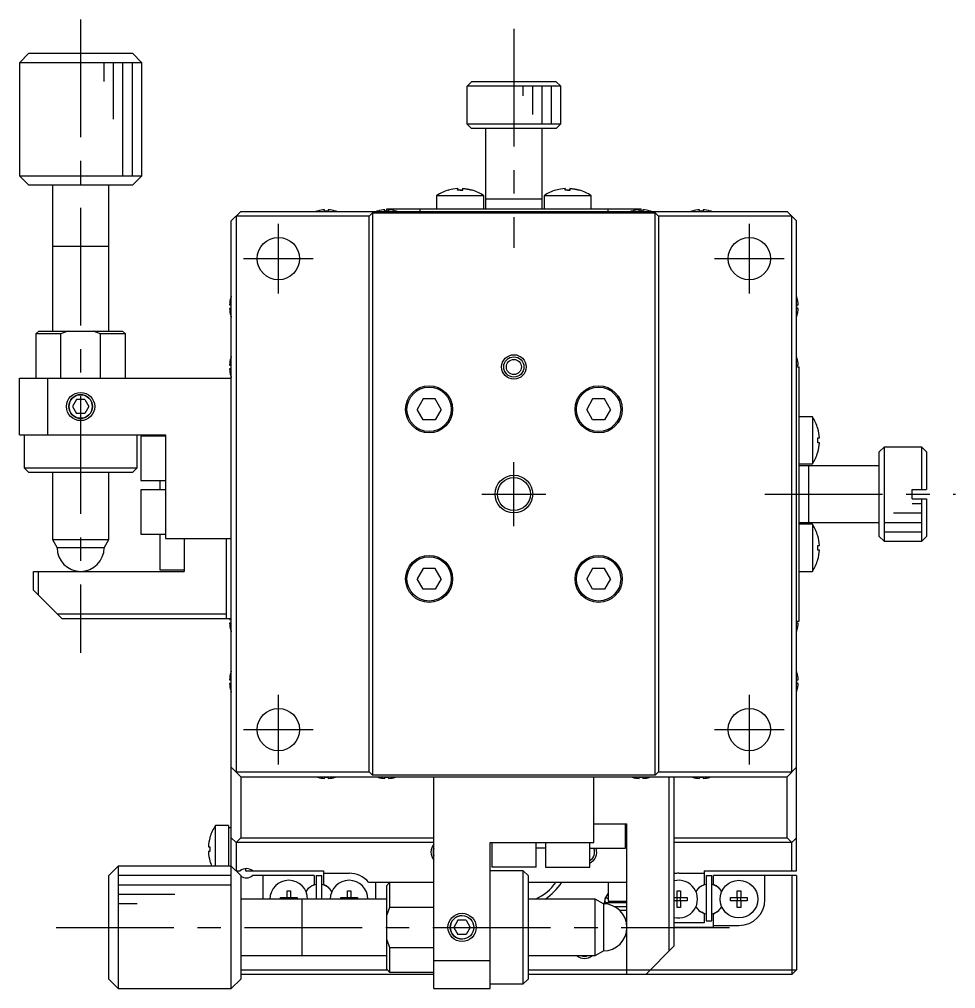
# Model space of a CAD drawing. Extents: x -311 to 350, y 30 to 570.
# Drawn here: x 250.3 to 349.7, y 257.5 to 360.4 of the extents above; entities that cross this region are included whole.
import ezdxf

# ---------------------------------------------------------------- set-up
doc = ezdxf.new("R2010")
doc.units = 0
doc.header["$LTSCALE"] = 10
doc.linetypes.add('CENTER', pattern=[2, 1.25, -0.25, 0.25, -0.25])
doc.layers.get('0').update_dxf_attribs({"linetype": 'CONTINUOUS'})
doc.layers.add('CENTER', color=1, linetype='CENTER')

msp = doc.modelspace()

# ---------------------------------------------------------------- linework, layer by layer
at = {"color": 7, "linetype": 'CONTINUOUS'}
for p, q in [((251.264647, 356.825569), (250.264647, 355.825569)), ((251.264647, 356.825569), (262.264647, 356.825569)), ((263.264647, 355.825569), (262.264647, 356.825569)), ((263.264647, 355.825569), (250.264647, 355.825569)), ((250.264647, 355.825569), (250.264647, 343.825569)), ((263.264647, 343.825569), (263.264647, 355.825569)), ((298.292515, 353.826005), (297.789276, 353.325569)), ((297.789276, 352.325569), (297.789276, 353.325569)), ((307.740018, 353.325569), (297.790148, 353.325569)), ((298.292077, 353.825569), (307.237217, 353.825569)), ((307.237217, 353.825569), (307.740018, 353.325569)), ((307.740018, 352.325569), (307.740018, 353.325569)), ((297.790148, 352.325569), (297.764647, 352.325569)), ((297.764647, 352.325569), (297.764647, 349.325569)), ((307.764647, 352.325569), (307.740018, 352.325569)), ((307.764647, 349.325569), (307.764647, 352.325569)), ((297.764647, 349.325569), (307.764647, 349.325569)), ((297.764647, 349.325569), (298.264647, 348.825569)), ((307.264647, 348.825569), (307.764647, 349.325569)), ((307.264647, 348.825569), (298.264647, 348.825569)), ((299.764647, 348.825569), (299.764647, 340.325569)), ((305.764647, 340.325569), (305.764647, 348.825569)), ((250.264647, 343.825569), (251.264647, 342.825569)), ((250.264647, 343.825569), (263.264647, 343.825569)), ((262.264647, 342.825569), (263.264647, 343.825569)), ((262.264647, 342.825569), (251.264647, 342.825569)), ((253.764647, 342.825569), (253.764647, 327.325589)), ((259.764647, 327.325589), (259.764647, 342.825569)), ((294.564647, 341.717227), (294.564647, 340.325569)), ((294.564647, 341.717227), (299.564647, 341.717227)), ((295.802691, 342.294998), (295.807758, 342.28815)), ((295.80441, 342.28815), (295.802691, 342.294998)), ((296.298819, 342.402582), (295.80441, 342.28815)), ((296.802979, 342.460522), (296.298819, 342.402582)), ((296.796549, 342.28815), (296.799733, 342.402582)), ((297.316539, 342.28815), (296.796549, 342.28815)), ((296.799733, 342.402582), (296.802979, 342.460522)), ((296.802979, 342.460522), (296.802979, 342.288485)), ((296.806327, 342.460522), (296.806327, 342.288656)), ((296.806327, 342.460522), (296.809573, 342.402582)), ((296.809573, 342.402582), (296.812756, 342.28815)), ((297.064647, 342.294998), (297.332745, 342.28815)), ((297.319722, 342.402582), (297.316539, 342.28815)), ((297.322968, 342.460522), (297.319722, 342.402582)), ((297.827128, 342.402582), (297.322968, 342.460522)), ((297.326316, 342.460522), (297.326316, 342.460326)), ((297.326316, 342.460522), (297.830476, 342.402582)), ((298.321537, 342.28815), (297.827128, 342.402582)), ((297.830476, 342.402582), (298.324885, 342.28815)), ((298.326603, 342.294998), (298.321537, 342.28815)), ((299.564647, 340.325569), (299.564647, 341.717227)), ((305.964647, 341.717227), (305.964647, 340.325569)), ((305.964647, 341.717227), (310.964647, 341.717227)), ((307.202691, 342.294998), (307.207758, 342.28815)), ((307.20441, 342.28815), (307.202691, 342.294998)), ((307.698819, 342.402582), (307.20441, 342.28815)), ((308.202979, 342.460522), (307.698819, 342.402582)), ((308.196549, 342.28815), (308.199733, 342.402582)), ((308.716539, 342.28815), (308.196549, 342.28815)), ((308.199733, 342.402582), (308.202979, 342.460522)), ((308.202979, 342.460522), (308.202979, 342.288485)), ((308.206327, 342.460522), (308.206327, 342.288656)), ((308.206327, 342.460522), (308.209573, 342.402582)), ((308.209573, 342.402582), (308.212756, 342.28815)), ((308.464647, 342.294998), (308.732745, 342.28815)), ((308.719722, 342.402582), (308.716539, 342.28815)), ((308.722968, 342.460522), (308.719722, 342.402582)), ((309.227128, 342.402582), (308.722968, 342.460522)), ((308.726316, 342.460522), (308.726316, 342.460326)), ((308.726316, 342.460522), (309.230476, 342.402582)), ((309.721537, 342.28815), (309.227128, 342.402582)), ((309.230476, 342.402582), (309.724885, 342.28815)), ((309.726603, 342.294998), (309.721537, 342.28815)), ((310.964647, 340.325569), (310.964647, 341.717227)), ((305.764647, 341.325569), (299.764647, 341.325569)), ((273.764647, 340.025569), (272.764647, 339.025569)), ((273.764647, 340.025569), (331.764647, 340.025569)), ((281.935938, 340.081301), (281.914647, 340.081301)), ((282.664647, 340.081301), (282.664647, 340.213045)), ((283.064647, 340.081301), (282.664647, 340.081301)), ((283.064647, 340.213045), (283.064647, 340.081301)), ((283.814647, 340.081301), (283.793356, 340.081301)), ((287.414647, 339.525569), (287.764647, 339.875569)), ((287.764647, 339.875569), (287.764647, 280.175569)), ((287.764647, 339.875569), (317.764647, 339.875569)), ((288.335938, 340.081301), (288.314647, 340.081301)), ((289.064647, 340.081301), (289.064647, 340.213045)), ((289.464647, 340.081301), (289.064647, 340.081301)), ((289.264647, 340.081301), (289.264647, 340.325569)), ((289.264647, 340.325569), (316.264647, 340.325569)), ((289.464647, 340.213045), (289.464647, 340.081301)), ((290.214647, 340.081301), (290.193356, 340.081301)), ((292.764647, 340.325569), (292.764647, 340.025569)), ((312.764647, 340.025569), (312.764647, 340.325569)), ((315.335938, 340.081301), (315.314647, 340.081301)), ((316.064647, 340.081301), (316.064647, 340.213045)), ((316.464647, 340.081301), (316.064647, 340.081301)), ((316.264647, 340.081301), (316.264647, 340.325569)), ((316.464647, 340.213045), (316.464647, 340.081301)), ((317.214647, 340.081301), (317.193356, 340.081301)), ((317.764647, 280.175569), (317.764647, 339.875569)), ((317.764647, 339.875569), (318.114647, 339.525569)), ((321.735938, 340.081301), (321.714647, 340.081301)), ((322.464647, 340.081301), (322.464647, 340.213045)), ((322.864647, 340.081301), (322.464647, 340.081301)), ((322.864647, 340.213045), (322.864647, 340.081301)), ((323.614647, 340.081301), (323.593356, 340.081301)), ((332.764647, 339.025569), (331.764647, 340.025569)), ((272.764647, 257.525569), (272.764647, 339.025569)), ((273.264647, 339.525569), (273.264647, 280.525569)), ((287.414647, 339.525569), (273.264647, 339.525569)), ((287.414647, 280.525569), (287.414647, 339.525569)), ((318.114647, 339.525569), (318.114647, 280.525569)), ((332.264647, 339.525569), (318.114647, 339.525569)), ((332.264647, 280.525569), (332.264647, 339.525569)), ((332.764647, 270.025569), (332.764647, 339.025569)), ((272.708915, 330.875569), (272.708915, 330.854278)), ((332.82038, 330.854278), (332.82038, 330.875569)), ((272.577172, 330.125569), (272.708915, 330.125569)), ((272.708915, 329.725569), (272.577172, 329.725569)), ((272.708915, 330.125569), (272.708915, 329.725569)), ((332.82038, 330.125569), (332.952123, 330.125569)), ((332.82038, 329.725569), (332.82038, 330.125569)), ((332.952123, 329.725569), (332.82038, 329.725569)), ((272.708915, 328.99686), (272.708915, 328.975569)), ((332.82038, 328.975569), (332.82038, 328.99686)), ((252.314647, 327.325569), (252.014647, 327.025569)), ((252.314647, 327.325569), (261.214647, 327.325569)), ((255.445557, 327.325569), (254.643327, 327.025569)), ((258.885968, 327.025569), (258.083738, 327.325569)), ((261.514647, 327.025569), (261.214647, 327.325569)), ((254.643327, 327.025569), (252.014647, 327.025569)), ((252.014647, 327.025569), (252.014647, 322.325575)), ((254.643327, 327.025569), (254.643327, 322.325569)), ((261.514647, 327.025569), (258.885968, 327.025569)), ((258.885968, 322.325569), (258.885968, 327.025569)), ((261.514647, 322.325575), (261.514647, 327.025569)), ((272.708915, 324.475569), (272.708915, 324.454278)), ((332.82038, 324.454278), (332.82038, 324.475569)), ((272.577172, 323.725569), (272.708915, 323.725569)), ((272.708915, 323.325569), (272.577172, 323.325569)), ((272.708915, 323.725569), (272.708915, 323.325569)), ((332.764647, 323.525569), (333.064647, 323.525569)), ((332.82038, 323.725569), (332.952123, 323.725569)), ((332.82038, 323.525569), (332.82038, 323.725569)), ((333.064647, 296.525569), (333.064647, 323.525569)), ((250.264647, 316.325569), (250.264647, 322.325569)), ((250.264647, 322.325569), (272.764647, 322.325569)), ((253.264647, 322.325569), (253.264647, 316.325569)), ((272.708915, 322.59686), (272.708915, 322.575569)), ((256.331635, 320.075569), (255.898622, 319.325569)), ((257.19766, 320.075569), (256.331635, 320.075569)), ((257.19766, 320.075569), (257.630673, 319.325569)), ((293.129562, 320.125569), (292.494477, 319.025569)), ((294.399733, 320.125569), (293.129562, 320.125569)), ((295.034818, 319.025569), (294.399733, 320.125569)), ((311.129562, 320.125569), (310.494477, 319.025569)), ((312.399733, 320.125569), (311.129562, 320.125569)), ((313.034818, 319.025569), (312.399733, 320.125569)), ((255.898622, 319.325569), (256.331635, 318.575569)), ((257.630673, 319.325569), (257.19766, 318.575569)), ((293.129562, 317.925569), (292.494477, 319.025569)), ((295.034818, 319.025569), (294.399733, 317.925569)), ((311.129562, 317.925569), (310.494477, 319.025569)), ((313.034818, 319.025569), (312.399733, 317.925569)), ((257.19766, 318.575569), (256.331635, 318.575569)), ((334.456305, 318.225569), (333.064647, 318.225569)), ((334.456305, 318.225569), (334.456305, 313.225569)), ((294.399733, 317.925569), (293.129562, 317.925569)), ((312.399733, 317.925569), (311.129562, 317.925569)), ((335.027228, 316.984159), (335.034083, 316.987502)), ((250.264647, 316.325569), (265.764647, 316.325569)), ((250.764647, 316.325569), (250.764647, 312.825569)), ((262.764647, 312.825569), (262.764647, 316.325569)), ((265.764647, 316.175569), (263.164647, 316.175569)), ((263.164647, 316.175569), (263.164647, 311.475569)), ((265.764647, 316.325569), (265.764647, 305.325569)), ((335.027228, 315.465569), (335.027228, 315.985569)), ((335.027228, 315.985569), (335.1996, 315.985569)), ((335.1996, 315.465569), (335.027228, 315.465569)), ((342.064647, 315.025569), (341.564647, 314.525569)), ((346.064647, 315.025569), (342.064647, 315.025569)), ((342.064647, 315.025569), (342.064647, 305.025569)), ((346.064647, 310.525569), (346.064647, 315.025569)), ((346.564647, 314.525569), (346.064647, 315.025569)), ((335.034083, 314.463636), (335.027228, 314.46698)), ((341.564647, 305.525569), (341.564647, 314.525569)), ((346.564647, 314.525569), (346.564647, 310.525569)), ((250.764647, 312.825569), (262.764647, 312.825569)), ((250.764647, 312.825569), (251.264647, 312.325569)), ((262.264647, 312.325569), (262.764647, 312.825569)), ((333.064647, 313.225569), (334.456305, 313.225569)), ((341.564647, 313.025569), (333.064647, 313.025569)), ((334.064647, 307.025569), (334.064647, 313.025569)), ((262.264647, 312.325569), (251.264647, 312.325569)), ((253.764647, 312.32555), (253.764647, 305.191595)), ((259.764647, 305.191595), (259.764647, 312.32555)), ((263.164647, 311.475569), (265.764647, 311.475569)), ((265.164647, 311.475569), (265.164647, 310.475569)), ((265.764647, 310.475569), (263.164647, 310.475569)), ((263.164647, 310.475569), (263.164647, 305.775569)), ((345.064647, 310.525569), (346.564647, 310.525569)), ((345.064647, 309.525569), (345.064647, 310.525569)), ((345.064647, 309.525569), (346.564647, 309.525569)), ((346.064647, 305.025569), (346.064647, 309.525569)), ((346.564647, 309.525569), (346.564647, 305.525569)), ((333.064647, 307.025569), (341.564647, 307.025569)), ((334.456305, 306.825569), (333.064647, 306.825569)), ((334.456305, 306.825569), (334.456305, 301.825569)), ((263.164647, 305.775569), (265.764647, 305.775569)), ((265.164647, 305.775569), (265.164647, 301.975569)), ((253.764647, 305.191595), (254.264647, 304.325569)), ((253.76477, 305.191595), (259.764647, 305.191595)), ((259.264647, 304.325569), (259.764647, 305.191595)), ((265.764647, 305.325569), (272.764647, 305.325569)), ((267.764647, 305.325569), (267.764647, 301.825569)), ((272.264647, 296.825569), (272.264647, 305.325569)), ((335.027228, 305.584159), (335.034083, 305.587502)), ((335.027228, 304.065569), (335.027228, 304.585569)), ((335.027228, 304.585569), (335.1996, 304.585569)), ((341.564647, 305.525569), (342.064647, 305.025569)), ((342.064647, 305.025569), (346.064647, 305.025569)), ((346.064647, 305.025569), (346.564647, 305.525569)), ((259.264647, 304.325569), (254.26475, 304.325569)), ((335.1996, 304.065569), (335.027228, 304.065569)), ((335.034083, 303.063636), (335.027228, 303.06698)), ((251.764647, 299.825569), (251.764647, 301.825569)), ((251.764647, 301.825569), (267.764647, 301.825569)), ((252.264647, 301.825569), (252.264647, 299.325569)), ((265.164647, 301.975569), (267.764647, 301.975569)), ((293.129562, 302.125569), (292.494477, 301.025569)), ((294.399733, 302.125569), (293.129562, 302.125569)), ((295.034818, 301.025569), (294.399733, 302.125569)), ((311.129562, 302.125569), (310.494477, 301.025569)), ((312.399733, 302.125569), (311.129562, 302.125569)), ((313.034818, 301.025569), (312.399733, 302.125569)), ((333.064647, 301.825569), (334.456305, 301.825569)), ((293.129562, 299.925569), (292.494477, 301.025569)), ((295.034818, 301.025569), (294.399733, 299.925569)), ((311.129562, 299.925569), (310.494477, 301.025569)), ((313.034818, 301.025569), (312.399733, 299.925569)), ((254.764647, 296.825569), (251.764647, 299.825569)), ((294.399733, 299.925569), (293.129562, 299.925569)), ((312.399733, 299.925569), (311.129562, 299.925569)), ((254.264647, 297.325569), (272.264647, 297.325569)), ((254.764647, 296.825569), (272.764647, 296.825569)), ((272.577172, 296.725569), (272.708915, 296.725569)), ((272.708915, 296.725569), (272.708915, 296.325569)), ((332.764647, 296.525569), (333.064647, 296.525569)), ((332.82038, 296.325569), (332.82038, 296.525569)), ((272.708915, 296.325569), (272.577172, 296.325569)), ((272.708915, 295.59686), (272.708915, 295.575569)), ((332.952123, 296.325569), (332.82038, 296.325569)), ((332.82038, 295.575569), (332.82038, 295.59686)), ((272.577172, 290.325569), (272.708915, 290.325569)), ((272.708915, 291.075569), (272.708915, 291.054278)), ((272.708915, 290.325569), (272.708915, 289.925569)), ((332.82038, 291.054278), (332.82038, 291.075569)), ((332.82038, 290.325569), (332.952123, 290.325569)), ((332.82038, 289.925569), (332.82038, 290.325569)), ((272.708915, 289.925569), (272.577172, 289.925569)), ((272.708915, 289.19686), (272.708915, 289.175569)), ((332.952123, 289.925569), (332.82038, 289.925569)), ((332.82038, 289.175569), (332.82038, 289.19686)), ((272.764647, 281.025569), (273.764647, 280.025569)), ((331.764647, 280.025569), (332.764647, 281.025569)), ((273.264647, 280.525569), (287.414647, 280.525569)), ((273.764647, 280.025569), (273.764647, 273.525569)), ((273.764647, 280.025569), (331.764647, 280.025569)), ((281.914647, 279.969837), (281.935938, 279.969837)), ((282.664647, 279.969837), (283.064647, 279.969837)), ((282.664647, 279.838094), (282.664647, 279.969837)), ((283.064647, 279.969837), (283.064647, 279.838094)), ((283.793356, 279.969837), (283.814647, 279.969837)), ((287.764647, 280.175569), (287.414647, 280.525569)), ((317.764647, 280.175569), (287.764647, 280.175569)), ((288.314647, 279.969837), (288.335938, 279.969837)), ((289.064647, 279.969837), (289.464647, 279.969837)), ((289.064647, 279.838094), (289.064647, 279.969837)), ((289.464647, 279.969837), (289.464647, 279.838094)), ((290.193356, 279.969837), (290.214647, 279.969837)), ((294.264647, 257.525569), (294.264647, 280.025569)), ((311.264647, 273.025569), (311.264647, 280.025569)), ((315.314647, 279.969837), (315.335938, 279.969837)), ((316.064647, 279.969837), (316.464647, 279.969837)), ((316.064647, 279.838094), (316.064647, 279.969837)), ((316.464647, 279.969837), (316.464647, 279.838094)), ((317.193356, 279.969837), (317.214647, 279.969837)), ((318.114647, 280.525569), (317.764647, 280.175569)), ((318.114647, 280.525569), (332.264647, 280.525569)), ((319.264647, 261.525569), (319.264647, 280.025569)), ((319.764647, 280.025569), (319.764647, 262.025569)), ((321.714647, 279.969837), (321.735938, 279.969837)), ((322.464647, 279.969837), (322.864647, 279.969837)), ((322.464647, 279.838094), (322.464647, 279.969837)), ((322.864647, 279.969837), (322.864647, 279.838094)), ((323.593356, 279.969837), (323.614647, 279.969837)), ((331.764647, 273.525569), (331.764647, 280.025569)), ((271.07299, 270.525569), (271.07299, 274.825569)), ((272.464647, 274.825569), (271.07299, 274.825569)), ((272.464647, 274.825569), (272.464647, 270.525569)), ((311.264647, 275.025569), (314.764647, 275.025569)), ((314.614647, 272.425569), (314.614647, 275.025569)), ((314.764647, 259.025569), (314.764647, 275.025569)), ((272.464647, 274.625569), (272.764647, 274.625569)), ((270.495211, 273.587502), (270.502067, 273.584159)), ((272.764647, 273.525569), (273.264647, 273.025569)), ((273.264647, 273.025569), (273.764647, 273.525569)), ((273.264647, 273.025569), (273.264647, 270.025569)), ((294.264647, 273.025569), (273.264647, 273.025569)), ((273.764647, 273.525569), (294.264647, 273.525569)), ((300.264647, 273.025569), (311.264647, 273.025569)), ((300.264647, 257.525569), (300.264647, 273.025569)), ((300.414647, 273.025569), (300.414647, 270.425569)), ((305.114647, 270.425569), (305.114647, 273.025569)), ((306.114647, 273.025569), (306.114647, 270.425569)), ((310.814647, 270.425569), (310.814647, 273.025569)), ((314.614647, 273.525569), (314.764647, 273.525569)), ((314.764647, 273.025569), (314.614647, 273.025569)), ((319.764647, 273.525569), (331.764647, 273.525569)), ((332.264647, 273.025569), (319.764647, 273.025569)), ((331.764647, 273.525569), (332.264647, 273.025569)), ((332.264647, 273.025569), (332.764647, 273.525569)), ((332.264647, 270.025569), (332.264647, 273.025569)), ((270.329695, 272.585569), (270.502067, 272.585569)), ((270.502067, 272.065569), (270.329695, 272.065569)), ((270.502067, 272.585569), (270.502067, 272.065569)), ((306.114647, 272.425569), (305.114647, 272.425569)), ((310.814647, 272.425569), (314.614647, 272.425569)), ((270.502067, 271.06698), (270.495211, 271.063636)), ((260.764647, 270.525569), (259.764647, 269.525569)), ((260.764647, 270.525569), (260.764647, 257.525569)), ((272.764647, 270.525569), (260.764647, 270.525569)), ((273.764647, 269.525569), (272.764647, 270.525569)), ((273.264647, 270.025569), (273.703209, 270.025569)), ((274.264647, 270.270557), (274.264647, 270.025569)), ((274.264647, 270.025569), (275.006779, 270.025569)), ((275.026085, 270.025569), (282.564647, 270.025569)), ((282.564647, 270.025569), (282.564647, 268.576375)), ((282.564647, 269.775569), (285.264647, 269.775569)), ((303.764647, 270.025569), (300.264647, 270.025569)), ((305.114647, 270.425569), (300.414647, 270.425569)), ((303.764647, 258.025569), (303.764647, 270.025569)), ((304.264647, 269.525569), (303.764647, 270.025569)), ((306.114647, 270.425569), (310.814647, 270.425569)), ((320.264647, 269.775569), (322.964647, 269.775569)), ((322.964647, 270.025569), (322.964647, 268.576375)), ((322.964647, 270.025569), (332.764647, 270.025569)), ((259.764647, 258.525569), (259.764647, 269.525569)), ((273.764647, 269.525569), (273.764647, 258.525569)), ((281.564647, 269.525569), (275.026085, 269.525569)), ((276.114647, 269.525569), (276.114647, 267.025569)), ((281.304552, 268.426209), (281.564647, 268.576375)), ((281.564647, 269.525569), (281.564647, 268.576375)), ((281.764647, 269.525569), (281.764647, 267.025569)), ((281.764647, 269.525569), (282.364647, 269.525569)), ((282.364647, 267.025569), (282.364647, 269.525569)), ((282.824742, 268.426209), (282.564647, 268.576375)), ((287.34371, 268.825569), (294.264647, 268.825569)), ((288.064647, 268.825569), (288.064647, 267.025569)), ((289.564647, 268.775569), (289.264647, 268.475569)), ((289.564647, 268.775569), (289.564647, 266.146889)), ((294.264641, 268.775569), (289.564647, 268.775569)), ((289.764647, 268.825569), (289.764647, 268.775569)), ((292.764647, 268.775569), (292.764647, 268.825569)), ((304.264647, 269.525569), (304.264647, 258.525569)), ((304.264647, 268.825569), (314.764647, 268.825569)), ((312.764647, 268.825569), (312.764647, 266.825569)), ((322.704552, 268.426209), (322.964647, 268.576375)), ((323.164647, 269.525569), (323.164647, 264.725569)), ((323.164647, 269.525569), (323.764647, 269.525569)), ((323.764647, 264.725569), (323.764647, 269.525569)), ((323.964647, 268.576375), (323.964647, 269.525569)), ((332.764647, 269.525569), (323.964647, 269.525569)), ((324.224742, 268.426209), (323.964647, 268.576375)), ((329.414647, 266.975569), (329.414647, 269.525569)), ((332.264647, 269.525569), (332.264647, 259.025569)), ((332.764647, 269.525569), (332.764647, 259.525569)), ((278.684647, 267.911931), (279.044647, 267.911931)), ((278.684647, 267.205569), (278.684647, 267.911931)), ((279.044647, 267.911931), (279.044647, 267.205569)), ((285.084647, 267.911931), (285.444647, 267.911931)), ((285.084647, 267.205569), (285.084647, 267.911931)), ((285.444647, 267.911931), (285.444647, 267.205569)), ((289.264647, 259.575569), (289.264647, 268.475569)), ((312.764525, 267.6616), (312.477066, 267.189656)), ((320.084647, 267.911931), (320.444647, 267.911931)), ((320.084647, 267.205569), (320.084647, 267.911931)), ((320.444647, 267.911931), (320.444647, 267.205569)), ((326.484647, 267.911931), (326.844647, 267.911931)), ((326.484647, 267.205569), (326.484647, 267.911931)), ((326.844647, 267.911931), (326.844647, 267.205569)), ((289.264628, 267.025569), (273.764647, 267.025569)), ((277.976031, 267.025569), (277.978286, 267.205569)), ((277.978286, 267.205569), (278.684647, 267.205569)), ((278.695019, 267.195197), (278.684647, 267.205569)), ((278.695019, 267.195197), (279.034275, 267.195197)), ((278.695019, 267.025569), (278.695019, 267.195197)), ((279.034275, 267.195197), (279.044647, 267.205569)), ((279.034275, 267.195197), (279.034275, 267.025569)), ((279.044647, 267.205569), (279.751009, 267.205569)), ((279.751009, 267.205569), (279.753263, 267.025569)), ((284.376031, 267.025569), (284.378286, 267.205569)), ((284.378286, 267.205569), (285.084647, 267.205569)), ((285.095019, 267.195197), (285.084647, 267.205569)), ((285.095019, 267.195197), (285.434275, 267.195197)), ((285.095019, 267.025569), (285.095019, 267.195197)), ((285.434275, 267.195197), (285.444647, 267.205569)), ((285.434275, 267.195197), (285.434275, 267.025569)), ((285.444647, 267.205569), (286.151009, 267.205569)), ((286.151009, 267.205569), (286.153263, 267.025569)), ((311.398622, 267.025569), (304.264667, 267.025569)), ((311.398622, 261.025692), (311.398622, 267.025569)), ((312.264647, 266.525569), (311.398622, 267.025569)), ((312.264647, 266.525569), (312.264647, 261.525672)), ((312.456952, 267.140621), (312.320992, 266.453158)), ((312.422141, 266.959454), (312.421062, 266.925228)), ((312.421062, 266.925228), (312.421694, 266.890992)), ((312.421694, 266.890992), (312.424037, 266.856829)), ((312.424931, 266.993586), (312.422141, 266.959454)), ((312.424037, 266.856829), (312.428084, 266.822823)), ((312.429423, 267.027541), (312.424931, 266.993586)), ((312.428084, 266.822823), (312.433825, 266.789057)), ((312.435608, 267.061235), (312.429423, 267.027541)), ((312.433825, 266.789057), (312.441248, 266.755613)), ((312.443472, 267.094587), (312.435608, 267.061235)), ((312.441248, 266.755613), (312.450334, 266.722573)), ((312.452994, 267.127514), (312.443472, 267.094587)), ((312.450334, 266.722573), (312.46106, 266.690018)), ((312.464153, 267.159933), (312.452994, 267.127514)), ((312.46106, 266.690018), (312.473402, 266.658027)), ((312.476207, 267.1901), (312.464153, 267.159933)), ((312.473402, 266.658027), (312.48733, 266.62668)), ((312.475922, 267.188749), (312.476543, 267.190709)), ((312.476543, 267.190709), (312.478289, 267.192183)), ((312.478289, 267.192183), (312.481148, 267.193163)), ((312.480985, 267.198757), (312.764672, 267.100611)), ((312.481148, 267.193163), (312.485102, 267.193642)), ((312.489883, 267.218962), (312.481215, 267.199262)), ((312.485102, 267.193642), (312.490127, 267.193618)), ((312.48733, 266.62668), (312.491022, 266.619022)), ((312.490127, 267.193618), (312.496191, 267.19309)), ((312.496191, 267.19309), (312.503256, 267.192062)), ((312.503256, 267.192062), (312.511277, 267.190541)), ((312.511277, 267.190541), (312.520204, 267.188536)), ((314.764647, 266.620569), (312.514647, 266.620569)), ((312.520204, 267.188536), (312.529982, 267.186059)), ((312.529982, 267.186059), (312.540548, 267.183126)), ((312.540548, 267.183126), (312.551836, 267.179756)), ((312.551836, 267.179756), (312.563775, 267.175969)), ((312.563775, 267.175969), (312.576291, 267.17179)), ((312.576291, 267.17179), (312.589305, 267.167245)), ((312.589305, 267.167245), (312.602735, 267.162362)), ((312.602735, 267.162362), (312.616496, 267.157172)), ((312.616496, 267.157172), (312.630502, 267.151707)), ((312.630502, 267.151707), (312.644666, 267.146003)), ((312.644666, 267.146003), (312.658897, 267.140094)), ((312.658897, 267.140094), (312.673108, 267.134018)), ((312.673108, 267.134018), (312.687208, 267.127813)), ((312.687208, 267.127813), (312.701109, 267.121518)), ((312.701109, 267.121518), (312.714724, 267.115172)), ((312.714724, 267.115172), (312.727967, 267.108816)), ((312.727967, 267.108816), (312.740755, 267.102489)), ((312.740755, 267.102489), (312.753007, 267.096231)), ((312.753007, 267.096231), (312.764647, 267.090082)), ((312.764647, 266.825569), (314.764647, 266.825569)), ((312.82805, 266.822003), (312.826818, 266.825548)), ((312.833433, 266.807956), (312.82805, 266.822003)), ((312.839518, 266.794203), (312.833433, 266.807956)), ((312.846288, 266.780779), (312.839518, 266.794203)), ((312.853722, 266.767716), (312.846288, 266.780779)), ((312.8618, 266.755047), (312.853722, 266.767716)), ((312.8705, 266.742801), (312.8618, 266.755047)), ((312.879799, 266.731008), (312.8705, 266.742801)), ((312.889671, 266.719695), (312.879799, 266.731008)), ((312.900092, 266.708888), (312.889671, 266.719695)), ((312.911033, 266.698612), (312.900092, 266.708888)), ((312.922468, 266.688891), (312.911033, 266.698612)), ((312.934367, 266.679745), (312.922468, 266.688891)), ((312.9467, 266.671197), (312.934367, 266.679745)), ((312.959438, 266.663264), (312.9467, 266.671197)), ((312.972548, 266.655963), (312.959438, 266.663264)), ((312.986, 266.649312), (312.972548, 266.655963)), ((312.999761, 266.643325), (312.986, 266.649312)), ((313.013797, 266.638014), (312.999761, 266.643325)), ((313.028077, 266.633391), (313.013797, 266.638014)), ((313.042565, 266.629467), (313.028077, 266.633391)), ((313.057228, 266.62625), (313.042565, 266.629467)), ((313.072032, 266.623746), (313.057228, 266.62625)), ((313.086941, 266.621963), (313.072032, 266.623746)), ((313.101921, 266.620903), (313.086941, 266.621963)), ((313.116146, 266.620569), (313.101921, 266.620903)), ((313.264647, 266.825569), (313.264647, 266.620569)), ((319.764647, 267.205569), (320.084647, 267.205569)), ((320.084647, 266.845569), (319.764647, 266.845569)), ((320.095019, 267.195197), (320.084647, 267.205569)), ((320.095019, 266.855941), (320.084647, 266.845569)), ((320.084647, 266.139208), (320.084647, 266.845569)), ((320.095019, 267.195197), (320.434275, 267.195197)), ((320.095019, 266.855941), (320.095019, 267.195197)), ((320.434275, 266.855941), (320.095019, 266.855941)), ((320.434275, 267.195197), (320.444647, 267.205569)), ((320.434275, 267.195197), (320.434275, 266.855941)), ((320.434275, 266.855941), (320.444647, 266.845569)), ((320.444647, 267.205569), (321.151009, 267.205569)), ((321.151009, 266.845569), (320.444647, 266.845569)), ((320.444647, 266.845569), (320.444647, 266.139208)), ((321.151009, 267.205569), (321.151009, 266.845569)), ((325.778286, 267.205569), (326.484647, 267.205569)), ((325.778286, 266.845569), (325.778286, 267.205569)), ((326.484647, 266.845569), (325.778286, 266.845569)), ((326.495019, 267.195197), (326.484647, 267.205569)), ((326.495019, 266.855941), (326.484647, 266.845569)), ((326.484647, 266.139208), (326.484647, 266.845569)), ((326.495019, 267.195197), (326.834275, 267.195197)), ((326.495019, 266.855941), (326.495019, 267.195197)), ((326.834275, 266.855941), (326.495019, 266.855941)), ((326.834275, 267.195197), (326.844647, 267.205569)), ((326.834275, 267.195197), (326.834275, 266.855941)), ((326.834275, 266.855941), (326.844647, 266.845569)), ((326.844647, 267.205569), (327.551009, 267.205569)), ((327.551009, 266.845569), (326.844647, 266.845569)), ((326.844647, 266.845569), (326.844647, 266.139208)), ((327.551009, 267.205569), (327.551009, 266.845569)), ((289.564647, 266.146889), (289.264647, 265.34466)), ((294.264647, 266.146889), (289.564647, 266.146889)), ((313.442771, 266.230569), (314.764647, 266.230569)), ((314.764647, 265.825569), (313.999582, 265.825569)), ((320.444647, 266.139208), (320.084647, 266.139208)), ((322.964647, 265.474764), (322.704552, 265.62493)), ((323.964647, 265.474764), (324.224742, 265.62493)), ((326.844647, 266.139208), (326.484647, 266.139208)), ((296.831635, 264.775569), (296.398622, 264.025569)), ((297.69766, 264.775569), (296.831635, 264.775569)), ((297.69766, 264.775569), (298.130673, 264.025569)), ((314.712146, 264.533975), (314.764737, 264.54726)), ((322.964647, 264.525569), (319.764647, 264.525569)), ((322.964647, 265.474764), (322.964647, 264.525569)), ((323.164647, 264.725569), (323.764647, 264.725569)), ((323.964647, 264.025569), (323.964647, 265.474764)), ((296.398622, 264.025569), (296.831635, 263.275569)), ((298.130673, 264.025569), (297.69766, 263.275569)), ((323.964647, 264.025569), (319.764647, 264.025569)), ((323.964647, 264.225569), (326.664647, 264.225569)), ((289.264647, 262.706479), (289.564647, 261.904249)), ((297.69766, 263.275569), (296.831635, 263.275569)), ((289.564647, 261.904249), (289.564647, 259.275569)), ((289.564647, 261.904249), (294.264647, 261.904249)), ((311.398622, 261.025569), (312.264647, 261.525569)), ((319.764647, 262.025569), (316.764647, 259.025569)), ((273.764647, 261.025569), (289.264628, 261.025569)), ((294.264647, 260.525569), (300.264647, 260.525569)), ((304.264667, 261.025569), (311.398622, 261.025569)), ((273.764647, 259.525569), (289.314647, 259.525569)), ((289.264647, 259.575569), (289.564647, 259.275569)), ((304.264647, 259.525569), (332.764647, 259.525569)), ((332.764647, 259.525569), (332.264647, 259.025569)), ((259.764647, 258.525569), (260.764647, 257.525569)), ((272.764647, 257.525569), (273.764647, 258.525569)), ((294.264647, 259.025569), (273.764647, 259.025569)), ((289.564647, 259.275569), (294.264641, 259.275569)), ((303.764647, 258.025569), (304.264647, 258.525569)), ((332.264647, 259.025569), (304.264647, 259.025569)), ((260.764647, 257.525569), (272.764647, 257.525569)), ((294.264647, 257.525569), (300.264647, 257.525569)), ((300.264647, 258.025569), (303.764647, 258.025569))]:
    msp.add_line(p, q, dxfattribs=at)
at = {"color": 3, "linetype": 'CONTINUOUS'}
for p, q in [((259.264647, 353.825569), (259.264647, 355.825569)), ((260.264647, 349.825569), (260.264647, 355.825569)), ((261.264647, 343.825569), (261.264647, 355.825569)), ((262.264647, 343.825569), (262.264647, 355.825569)), ((303.764647, 352.325569), (303.764647, 353.325569)), ((304.764647, 350.325569), (304.764647, 353.325569)), ((305.764647, 349.325569), (305.764647, 353.325569)), ((306.764647, 349.325569), (306.764647, 353.325569)), ((259.764652, 336.325569), (253.764642, 336.325569)), ((345.064647, 309.025569), (346.064647, 309.025569)), ((343.064647, 308.025569), (346.064647, 308.025569)), ((342.064647, 307.025569), (346.064647, 307.025569)), ((342.064647, 306.025569), (346.064647, 306.025569)), ((272.764647, 269.525569), (260.764647, 269.525569)), ((272.764647, 268.525569), (260.764647, 268.525569)), ((266.764647, 267.525569), (260.764647, 267.525569)), ((262.764647, 266.525569), (260.764647, 266.525569)), ((280.264647, 267.025574), (280.264647, 261.025564))]:
    msp.add_line(p, q, dxfattribs=at)
at = {"color": 7, "linetype": 'CONTINUOUS'}
for centre, radius in [((277.764647, 335.025569), 2.25), ((327.764647, 335.025569), 2.25), ((302.764647, 323.525569), 1.075), ((302.764647, 323.525569), 0.8), ((293.764647, 319.025569), 2.5), ((293.764647, 319.025569), 2.35), ((311.764647, 319.025569), 2.5), ((311.764647, 319.025569), 2.35), ((302.764647, 310.025569), 2), ((302.764647, 310.025569), 1.75), ((293.764647, 301.025569), 2.5), ((293.764647, 301.025569), 2.35), ((311.764647, 301.025569), 2.5), ((311.764647, 301.025569), 2.35), ((277.764647, 285.025569), 2.25), ((327.764647, 285.025569), 2.25), ((326.664647, 267.025569), 2)]:
    msp.add_circle(centre, radius, dxfattribs=at)
at = {"color": 3, "linetype": 'CONTINUOUS'}
for centre, radius in [((302.764647, 323.525569), 1.3), ((256.764647, 319.325569), 1.5), ((256.764647, 319.325569), 1.25), ((297.264647, 264.025569), 1.5), ((297.264647, 264.025569), 1.25)]:
    msp.add_circle(centre, radius, dxfattribs=at)
at = {"color": 7, "linetype": 'CONTINUOUS'}
for centre, radius, start, end in [((297.064647, 337.975569), 4.5, 106.286146, 123.748989), ((297.064647, 337.975569), 4.5, 56.251011, 73.713854), ((308.464647, 337.975569), 4.5, 106.286146, 123.748989), ((308.464647, 337.975569), 4.5, 56.251011, 73.713854), ((282.864647, 337.025569), 3.2, 107.270005, 110.364135), ((282.864647, 337.025569), 3.193744, 93.59035, 106.905258), ((282.864647, 337.025569), 3.193744, 73.094742, 86.40965), ((282.864647, 337.025569), 3.2, 69.635865, 72.729995), ((289.264647, 337.025569), 3.2, 107.270005, 110.364135), ((289.264647, 337.025569), 3.193744, 93.59035, 106.905258), ((289.264647, 337.025569), 3.193744, 73.094742, 86.40965), ((289.264647, 337.025569), 3.2, 69.635865, 72.729995), ((316.264647, 337.025569), 3.2, 107.270005, 110.364135), ((316.264647, 337.025569), 3.193744, 93.59035, 106.905258), ((316.264647, 337.025569), 3.193744, 73.094742, 86.40965), ((316.264647, 337.025569), 3.2, 69.635865, 72.729995), ((322.664647, 337.025569), 3.2, 107.270005, 110.364135), ((322.664647, 337.025569), 3.193744, 93.59035, 106.905258), ((322.664647, 337.025569), 3.193744, 73.094742, 86.40965), ((322.664647, 337.025569), 3.2, 69.635865, 72.729995), ((275.764647, 329.925569), 3.193744, 163.094742, 176.40965), ((275.764647, 329.925569), 3.2, 159.635865, 162.729995), ((329.764647, 329.925569), 3.2, 17.270005, 20.364135), ((329.764647, 329.925569), 3.193744, 3.59035, 16.905258), ((275.764647, 329.925569), 3.193744, 183.59035, 196.905258), ((329.764647, 329.925569), 3.193744, 343.094742, 356.40965), ((275.764647, 329.925569), 3.2, 197.270005, 200.364135), ((329.764647, 329.925569), 3.2, 339.635865, 342.729995), ((275.764647, 323.525569), 3.193744, 163.094742, 176.40965), ((275.764647, 323.525569), 3.2, 159.635865, 162.729995), ((329.764647, 323.525569), 3.2, 17.270005, 20.364135), ((329.764647, 323.525569), 3.193744, 3.59035, 16.905258), ((275.764647, 323.525569), 3.193744, 183.59035, 196.905258), ((275.764647, 323.525569), 3.2, 197.270005, 200.364135), ((256.764647, 319.325569), 1.25, 270, 180), ((256.764647, 319.325569), 1.25, 180, 270), ((330.714647, 315.725569), 4.5, 16.285843, 33.748989), ((330.714647, 315.725569), 4.492483, 3.317816, 16.26943), ((330.714647, 315.725569), 4.492483, 343.73057, 356.682184), ((330.714647, 315.725569), 4.5, 326.251011, 343.714157), ((330.714647, 304.325569), 4.5, 16.285843, 33.748989), ((330.714647, 304.325569), 4.492483, 3.317816, 16.26943), ((256.764647, 304.325569), 2.5, 180, 0), ((330.714647, 304.325569), 4.492483, 343.73057, 356.682184), ((330.714647, 304.325569), 4.5, 326.251011, 343.714157), ((275.764647, 296.525569), 3.193744, 183.59035, 196.905258), ((275.764647, 296.525569), 3.2, 197.270005, 200.364135), ((329.764647, 296.525569), 3.2, 339.635865, 342.729995), ((329.764647, 296.525569), 3.193744, 343.094742, 356.40965), ((275.764647, 290.125569), 3.2, 159.635865, 162.729995), ((329.764647, 290.125569), 3.2, 17.270005, 20.364135), ((275.764647, 290.125569), 3.193744, 163.094742, 176.40965), ((329.764647, 290.125569), 3.193744, 3.59035, 16.905258), ((275.764647, 290.125569), 3.193744, 183.59035, 196.905258), ((275.764647, 290.125569), 3.2, 197.270005, 200.364135), ((329.764647, 290.125569), 3.2, 339.635865, 342.729995), ((329.764647, 290.125569), 3.193744, 343.094742, 356.40965), ((282.864647, 283.025569), 3.2, 249.635865, 252.729995), ((282.864647, 283.025569), 3.193744, 253.094742, 266.40965), ((282.864647, 283.025569), 3.193744, 273.59035, 286.905258), ((282.864647, 283.025569), 3.2, 287.270005, 290.364135), ((289.264647, 283.025569), 3.2, 249.635865, 252.729995), ((289.264647, 283.025569), 3.193744, 253.094742, 266.40965), ((289.264647, 283.025569), 3.193744, 273.59035, 286.905258), ((289.264647, 283.025569), 3.2, 287.270005, 290.364135), ((316.264647, 283.025569), 3.2, 249.635865, 252.729995), ((316.264647, 283.025569), 3.193744, 253.094742, 266.40965), ((316.264647, 283.025569), 3.193744, 273.59035, 286.905258), ((316.264647, 283.025569), 3.2, 287.270005, 290.364135), ((322.664647, 283.025569), 3.2, 249.635865, 252.729995), ((322.664647, 283.025569), 3.193744, 253.094742, 266.40965), ((322.664647, 283.025569), 3.193744, 273.59035, 286.905258), ((322.664647, 283.025569), 3.2, 287.270005, 290.364154), ((274.814647, 272.325569), 4.5, 146.251011, 163.714157), ((274.814647, 272.325569), 4.492483, 163.73057, 176.682184), ((274.814647, 272.325569), 4.492483, 183.317816, 196.26943), ((295.264647, 272.025569), 1.075, 158.471096, 201.528904), ((310.264647, 272.025569), 1.075, 300.772325, 21.844757), ((274.814647, 272.325569), 4.5, 196.285843, 203.578179), ((274.364647, 269.275569), 1, 48.590378, 131.409622), ((285.264647, 267.025569), 2.75, 40.885193, 90), ((320.264647, 267.025569), 2.75, 90, 100.475682), ((274.364647, 270.275569), 1, 233.130102, 311.409622), ((278.864647, 267.025569), 2, 0, 180), ((282.064648, 267.025569), 1.5875, 100.89309, 149.566818), ((282.064648, 267.025569), 1.5875, 30.433263, 79.106984), ((285.264647, 267.025569), 2, 0, 180), ((302.764647, 272.025569), 5.5, 294.619977, 324.421474), ((302.764647, 272.025569), 6, 303.55731, 327.769047), ((320.264647, 267.025569), 2, 255.522488, 104.477512), ((323.464648, 267.025569), 1.5875, 100.89309, 149.566818), ((323.464648, 267.025569), 1.5875, 30.433263, 79.106984), ((282.179552, 266.910664), 1.75, 120, 148.118467), ((281.949742, 266.910664), 1.75, 31.881533, 60), ((323.579552, 266.910664), 1.75, 120, 148.118467), ((323.349742, 266.910664), 1.75, 31.881533, 60), ((312.264647, 264.025569), 2.5, 270, 90), ((312.514647, 266.425569), 0.195, 90, 149.605186), ((326.664647, 266.975569), 2.75, 270, 0), ((323.579552, 267.140474), 1.75, 211.881533, 240), ((323.464648, 267.025569), 1.5875, 210.433182, 259.10691), ((323.464648, 267.025569), 1.5875, 280.893016, 329.566737), ((323.349742, 267.140474), 1.75, 300, 328.118467), ((297.264647, 264.025569), 1.25, 90, 270), ((310.264647, 262.025569), 1.075, 248.471096, 291.528904)]:
    msp.add_arc(centre, radius, start, end, dxfattribs=at)
at = {"color": 3, "linetype": 'CONTINUOUS'}
for centre, start, end in [((295.264647, 272.025569), 140.284863, 219.715137), ((310.264647, 272.025569), 295.028999, 17.920213), ((310.264647, 262.025569), 230.284863, 309.715137)]:
    msp.add_arc(centre, 1.3, start, end, dxfattribs=at)
at = {"layer": 'CENTER', "color": 1, "linetype": 'CENTER'}
for p, q in [((256.764647, 360.425569), (256.764647, 293.175569)), ((302.764647, 359.425569), (302.764647, 336.175569)), ((277.764647, 331.325569), (277.764647, 338.725569)), ((327.764647, 331.325569), (327.764647, 338.725569)), ((274.064647, 335.025569), (281.464647, 335.025569)), ((324.064647, 335.025569), (331.464647, 335.025569)), ((302.764647, 306.625569), (302.764647, 313.425569)), ((299.364647, 310.025569), (306.164647, 310.025569)), ((329.414647, 310.025569), (349.664647, 310.025569)), ((277.764647, 281.325569), (277.764647, 288.725569)), ((327.764647, 281.325569), (327.764647, 288.725569)), ((274.064647, 285.025569), (281.464647, 285.025569)), ((324.064647, 285.025569), (331.464647, 285.025569)), ((254.164647, 264.025569), (325.664647, 264.025569))]:
    msp.add_line(p, q, dxfattribs=at)

doc.saveas('drawing.dxf')
